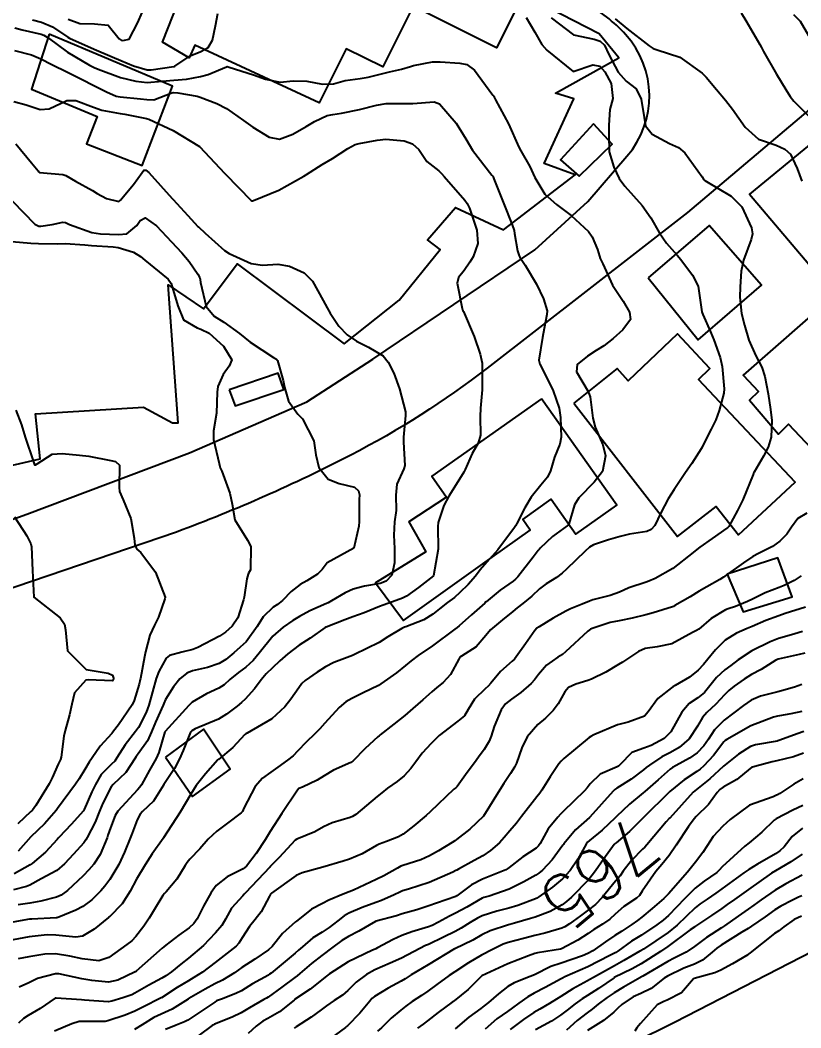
# Model space of a CAD drawing. Header units: metres. Extents: x 318500 to 325275, y 7408834 to 7428799.
# Drawn here: x 321971.7 to 322030.4, y 7422226.6 to 7422302.3 of the extents above; entities that cross this region are included whole.
import ezdxf
from ezdxf.enums import TextEntityAlignment as Align

# ---------------------------------------------------------------- set-up
doc = ezdxf.new("R2010")
doc.units = ezdxf.units.M
doc.header["$MEASUREMENT"] = 0
for name, color, linetype in [('Cotas', 45, 'Continuous'), ('Curvas de Nivel 1m', 11, 'Continuous'), ('Curvas de Nivel 5m', 15, 'Continuous'), ('Edificações', 30, 'Continuous'), ('Vias Primárias', 230, 'Continuous')]:
    doc.layers.add(name, color=color, linetype=linetype)
doc.styles.add('Style-STANDARD', font='STANDARD.shx')

msp = doc.modelspace()

# ---------------------------------------------------------------- linework, layer by layer
at = {"layer": 'Curvas de Nivel 1m', "flags": 128}
for points, elevation in [([(321972.622, 7422302.289), (321973.282, 7422302.112), (321974.129, 7422301.777), (321975.271, 7422300.989), (321975.395, 7422300.909), (321977.258, 7422300.097), (321978.605, 7422299.515), (321979.246, 7422299.241), (321980.2, 7422298.846), (321981.236, 7422298.543), (321981.53, 7422298.533), (321983.24, 7422298.778), (321983.266, 7422298.783), (321983.32, 7422298.809), (321984.464, 7422299.579), (321985.257, 7422299.9), (321985.821, 7422300.212), (321986.138, 7422300.767), (321986.363, 7422301.846), (321986.538, 7422302.761)], 774), ([(321975.284, 7422302.334), (321976.175, 7422302.007), (321977.281, 7422301.989), (321978.299, 7422301.893), (321979.128, 7422300.862), (321979.269, 7422300.764), (321979.392, 7422300.734), (321979.874, 7422300.851), (321980.524, 7422302.083), (321980.851, 7422302.837)], 773), ([(322025.871, 7422302.807), (322026.219, 7422302.236), (322027.273, 7422300.441), (322027.392, 7422300.219), (322027.562, 7422299.92), (322028.536, 7422298.207), (322029.229, 7422297.052), (322029.556, 7422296.528), (322029.819, 7422296.191), (322031.199, 7422294.803)], 771), ([(322011.596, 7422302.436), (322013.281, 7422301.17), (322014.83, 7422300.834), (322015.275, 7422300.7), (322015.596, 7422300.377), (322015.934, 7422299.699), (322016.641, 7422298.366), (322017.233, 7422297.693), (322017.977, 7422297.099), (322018.358, 7422296.343), (322018.591, 7422294.947), (322018.691, 7422294.337), (322019.18, 7422293.694), (322020.486, 7422292.995), (322021.166, 7422292.692), (322021.633, 7422292.295), (322022.932, 7422290.493), (322023.079, 7422290.281), (322023.139, 7422290.216), (322023.274, 7422290.142), (322025.122, 7422289.058), (322025.924, 7422288.238), (322026.654, 7422286.659), (322026.728, 7422286.225), (322026.633, 7422285.784), (322026.053, 7422284.235), (322025.863, 7422283.423), (322025.798, 7422282.238), (322025.783, 7422281.474), (322025.896, 7422280.237), (322026.122, 7422279.364), (322026.455, 7422278.228), (322026.963, 7422277.058), (322027.429, 7422276.215), (322027.64, 7422275.512), (322027.891, 7422274.21), (322028.086, 7422273.03), (322028.172, 7422272.207), (322028.14, 7422270.942), (322027.912, 7422270.204), (322027.542, 7422269.528), (322026.842, 7422268.323), (322026.81, 7422268.251), (322026.797, 7422268.221), (322026.77, 7422268.152), (322025.989, 7422266.232), (322025.609, 7422265.437), (322024.946, 7422264.248), (322024.868, 7422264.17), (322024.788, 7422264.115), (322023.691, 7422263.347), (322022.766, 7422262.691), (322022.53, 7422262.507), (322022.268, 7422262.277), (322020.748, 7422261.085), (322019.408, 7422260.32), (322018.943, 7422260.121), (322018.736, 7422260.053), (322017.441, 7422259.631), (322016.724, 7422259.312), (322016.033, 7422259.048), (322014.715, 7422258.721), (322014.467, 7422258.631), (322013.913, 7422258.392), (322013.057, 7422258.053), (322012.702, 7422257.885), (322011.752, 7422257.362), (322010.684, 7422256.7), (322010.524, 7422256.59), (322010.366, 7422256.435), (322009.659, 7422255.434), (322008.966, 7422254.455), (322008.83, 7422254.285), (322008.655, 7422254.121), (322007.78, 7422253.336), (322007.071, 7422252.483), (322006.864, 7422252.249), (322006.623, 7422252.038), (322005.832, 7422251.277), (322005.357, 7422250.502), (322005.07, 7422250.03), (322004.591, 7422249.624), (322003.167, 7422248.531), (322002.875, 7422248.236), (322002.571, 7422247.93), (322001.895, 7422247.215), (322001.412, 7422246.557), (322001.045, 7422246.06), (322000.534, 7422245.51), (322000.01, 7422245.093), (321999.286, 7422244.582), (321998.858, 7422244.245), (321998.514, 7422243.949), (321996.911, 7422242.614), (321996.667, 7422242.448), (321996.496, 7422242.375), (321995.136, 7422241.994), (321994.485, 7422241.669), (321993.833, 7422241.303), (321992.471, 7422240.754), (321992.362, 7422240.672), (321991.141, 7422239.38), (321990.483, 7422238.699), (321990.44, 7422238.653), (321988.624, 7422236.727), (321988.529, 7422236.618), (321988.416, 7422236.494), (321987.576, 7422235.564), (321987.118, 7422234.743), (321986.851, 7422234.275), (321986.375, 7422233.73), (321985.903, 7422233.221), (321985.463, 7422232.763), (321984.35, 7422231.818), (321983.762, 7422231.37), (321983.068, 7422230.793), (321982.642, 7422230.49), (321982.333, 7422230.317), (321981.352, 7422229.787), (321980.315, 7422229.179), (321980.081, 7422229.066), (321979.412, 7422228.843), (321978.577, 7422228.585), (321978.305, 7422228.544), (321976.523, 7422228.661), (321976.307, 7422228.678), (321974.396, 7422228.821), (321974.308, 7422228.803), (321973.183, 7422228.04), (321972.288, 7422227.502), (321971.945, 7422227.284), (321971.565, 7422226.947)], 773), ([(322009.706, 7422302.456), (322010.359, 7422301.374), (322010.901, 7422300.444), (322011.264, 7422300.017), (322013.24, 7422298.41), (322014.719, 7422298.917), (322015.246, 7422298.806), (322015.622, 7422298.376), (322016.093, 7422297.51), (322016.227, 7422296.37), (322016.012, 7422295.568), (322015.931, 7422294.373), (322015.918, 7422293.634), (322015.961, 7422292.372), (322016.304, 7422291.213), (322016.697, 7422290.364), (322017.131, 7422289.788), (322018.438, 7422288.34), (322019.096, 7422287.414), (322019.719, 7422286.32), (322020.267, 7422285.507), (322021.063, 7422284.624), (322021.335, 7422284.297), (322022.217, 7422283.114), (322022.635, 7422282.284), (322022.918, 7422280.364), (322022.942, 7422280.281), (322022.999, 7422280.157), (322023.569, 7422278.854), (322023.812, 7422278.268), (322024.296, 7422276.924), (322024.442, 7422276.255), (322024.603, 7422274.575), (322024.58, 7422274.253), (322024.212, 7422272.952), (322023.96, 7422272.259), (322023.616, 7422271.536), (322022.974, 7422270.269), (322022.94, 7422270.198), (322022.867, 7422270.061), (322022.167, 7422268.963), (322021.689, 7422268.287), (322020.827, 7422267.027), (322020.395, 7422266.306), (322019.845, 7422265.274), (322019.377, 7422264.321), (322019.106, 7422264.004), (322018.783, 7422263.865), (322017.471, 7422263.652), (322016.777, 7422263.493), (322015.904, 7422263.232), (322014.767, 7422262.861), (322014.475, 7422262.673), (322014.151, 7422262.389), (322012.746, 7422261.041), (322012.421, 7422260.735), (322011.99, 7422260.417), (322011.221, 7422259.936), (322010.727, 7422259.546), (322010.148, 7422259.009), (322009.459, 7422258.449), (322009.028, 7422258.132), (322008.701, 7422257.866), (322007.93, 7422257.232), (322007.045, 7422256.485), (322006.676, 7422256.049), (322005.959, 7422255.206), (322004.849, 7422254.508), (322004.741, 7422254.426), (322004.656, 7422254.27), (322004.038, 7422253.12), (322003.478, 7422252.527), (322003, 7422252.158), (322002.619, 7422251.831), (322001.94, 7422251.221), (322001.206, 7422250.561), (322000.595, 7422250.045), (321999.768, 7422249.398), (321998.751, 7422248.588), (321998.659, 7422248.509), (321998.578, 7422248.439), (321997.615, 7422247.554), (321996.692, 7422246.618), (321996.612, 7422246.556), (321996.549, 7422246.521), (321995.245, 7422245.934), (321994.533, 7422245.505), (321994.003, 7422245.18), (321992.895, 7422244.666), (321992.64, 7422244.548), (321992.518, 7422244.423), (321991.346, 7422242.687), (321990.479, 7422241.32), (321990.098, 7422240.706), (321989.42, 7422239.681), (321988.7, 7422238.726), (321988.438, 7422238.521), (321987.238, 7422237.936), (321986.425, 7422237.28), (321986.034, 7422236.756), (321985.456, 7422235.712), (321984.979, 7422234.771), (321984.734, 7422234.426), (321984.38, 7422234.094), (321983.602, 7422233.557), (321982.644, 7422232.797), (321982.484, 7422232.673), (321982.358, 7422232.572), (321980.416, 7422230.829), (321980.37, 7422230.799), (321980.339, 7422230.783), (321979.025, 7422230.154), (321978.327, 7422230.015), (321977.069, 7422230.133), (321976.331, 7422230.272), (321974.596, 7422230.646), (321974.336, 7422230.652), (321972.982, 7422230.278), (321972.326, 7422229.974), (321971.621, 7422229.646)], 774), ([(322016.393, 7422302.369), (322017.289, 7422301.646), (322018.967, 7422300.335), (322019.267, 7422300.144), (322019.566, 7422300.025), (322021.258, 7422299.499), (322022.945, 7422298.283), (322023.237, 7422297.988), (322024.029, 7422297.069), (322024.685, 7422296.258), (322025.21, 7422295.583), (322026.181, 7422294.235), (322027.176, 7422293.316), (322028.503, 7422292.874), (322029.166, 7422292.572), (322029.57, 7422292.194), (322030.084, 7422291.121), (322030.442, 7422290.18)], 772), ([(321971.255, 7422299.98), (321972.542, 7422299.659), (321973.246, 7422299.35), (321974.067, 7422298.928), (321975.232, 7422298.363), (321976.297, 7422297.826), (321977.217, 7422297.347), (321978.183, 7422296.875), (321978.908, 7422296.565), (321979.206, 7422296.501), (321980.731, 7422296.363), (321981.205, 7422296.296), (321981.738, 7422296.291), (321983.098, 7422296.811), (321983.185, 7422296.835), (321983.21, 7422296.839), (321983.546, 7422296.805), (321984.977, 7422296.553), (321985.207, 7422296.492), (321986.457, 7422296.016), (321987.199, 7422295.626), (321988.482, 7422294.737), (321989.182, 7422294.229), (321990.401, 7422293.482), (321991.169, 7422293.328), (321992.167, 7422293.693), (321993.184, 7422294.278), (321993.429, 7422294.425), (321993.806, 7422294.664), (321994.747, 7422295.102), (321995.195, 7422295.181), (321995.828, 7422295.272), (321997.199, 7422295.556), (321998.478, 7422295.876), (321999.204, 7422296.003), (321999.778, 7422296.01), (322001.204, 7422296.019), (322002.807, 7422296.139), (322003.212, 7422295.987), (322004.452, 7422294.521), (322005.173, 7422293.352), (322005.693, 7422292.505), (322007.141, 7422290.621), (322007.199, 7422290.547), (322007.232, 7422290.489), (322007.286, 7422290.34), (322008.037, 7422288.476), (322008.664, 7422286.889), (322008.802, 7422286.464), (322008.85, 7422286.236), (322009.065, 7422284.947), (322009.178, 7422284.576), (322009.243, 7422284.457), (322009.628, 7422283.875), (322010.488, 7422282.438), (322011.014, 7422281.346), (322011.286, 7422280.427), (322011.264, 7422280.161), (322010.983, 7422278.697), (322010.934, 7422278.431), (322010.658, 7422276.731), (322010.741, 7422276.433), (322010.944, 7422276.046), (322011.747, 7422274.422), (322012.188, 7422273.137), (322012.293, 7422272.416), (322012.348, 7422270.945), (322012.243, 7422270.416), (322011.832, 7422269.444), (322011.533, 7422268.423), (322011.316, 7422267.945), (322010.829, 7422267.352), (322010.079, 7422266.441), (322009.609, 7422265.647), (322009.009, 7422264.457), (322008.93, 7422264.316), (322008.784, 7422264.09), (322008.089, 7422263.152), (322007.598, 7422262.477), (322006.751, 7422261.549), (322006.258, 7422260.982), (322005.91, 7422260.498), (322005.351, 7422259.883), (322004.721, 7422259.274), (322004.32, 7422258.912), (322003.814, 7422258.523), (322003.19, 7422258.045), (322002.697, 7422257.646), (322002.014, 7422257.226), (322000.682, 7422256.707), (322000.583, 7422256.669), (322000.368, 7422256.573), (321999.315, 7422255.942), (321998.669, 7422255.518), (321996.824, 7422254.618), (321996.703, 7422254.575), (321996.659, 7422254.56), (321995.273, 7422254.019), (321994.646, 7422253.708), (321994, 7422253.296), (321993.102, 7422252.665), (321992.854, 7422252.44), (321992.622, 7422252.133), (321992.028, 7422251.26), (321991.58, 7422250.685), (321990.591, 7422249.795), (321988.748, 7422248.727), (321988.636, 7422248.672), (321988.578, 7422248.626), (321987.663, 7422247.639), (321986.595, 7422246.75), (321986.571, 7422246.728), (321986.549, 7422246.708), (321985.628, 7422245.669), (321984.924, 7422244.774), (321984.513, 7422244.128), (321983.72, 7422242.792), (321982.471, 7422240.859), (321982.452, 7422240.829), (321982.438, 7422240.81), (321981.604, 7422239.661), (321981.071, 7422238.821), (321980.429, 7422237.741), (321979.945, 7422236.837), (321979.361, 7422235.89), (321978.391, 7422234.911), (321978.362, 7422234.889), (321978.33, 7422234.861), (321977.241, 7422234.007), (321976.369, 7422233.465), (321975.866, 7422233.389), (321974.37, 7422233.553), (321973.719, 7422233.571), (321972.367, 7422233.419), (321971.954, 7422233.357), (321970.361, 7422233.054)], 776), ([(321971.202, 7422296.159), (321972.14, 7422295.896), (321973.196, 7422295.551), (321973.866, 7422295.6), (321975.203, 7422296.235), (321975.866, 7422296.241), (321977.198, 7422295.737), (321977.828, 7422295.512), (321979.194, 7422295.256), (321979.543, 7422295.204), (321981.19, 7422294.877), (321981.367, 7422294.828), (321983.178, 7422293.98), (321985.16, 7422292.78), (321987.073, 7422290.751), (321987.104, 7422290.724), (321987.129, 7422290.693), (321989.058, 7422288.731), (321989.109, 7422288.695), (321989.14, 7422288.699), (321989.221, 7422288.728), (321991.118, 7422289.502), (321993.018, 7422290.561), (321993.13, 7422290.629), (321993.158, 7422290.642), (321993.197, 7422290.669), (321994.39, 7422291.415), (321995.152, 7422291.888), (321996.321, 7422292.633), (321996.866, 7422292.923), (321997.166, 7422293.012), (321998.515, 7422293.255), (321999.171, 7422293.33), (322000.54, 7422293.206), (322001.166, 7422292.988), (322001.638, 7422292.563), (322002.248, 7422291.651), (322003.144, 7422290.952), (322003.364, 7422290.758), (322003.552, 7422290.534), (322005.113, 7422288.735), (322005.277, 7422288.508), (322005.467, 7422288.144), (322006.007, 7422286.501), (322006.074, 7422285.496), (322005.742, 7422284.503), (322005.481, 7422284.078), (322005.044, 7422283.476), (322004.623, 7422282.929), (322004.541, 7422282.517), (322004.907, 7422280.606), (322004.936, 7422280.511), (322004.957, 7422280.469), (322004.999, 7422280.385), (322005.803, 7422278.502), (322006.268, 7422277.189), (322006.397, 7422276.496), (322006.42, 7422275.003), (322006.404, 7422274.495), (322006.275, 7422273.128), (322006.25, 7422272.497), (322006.271, 7422271.104), (322006.1, 7422270.498), (322005.649, 7422269.711), (322005.139, 7422268.507), (322005.036, 7422268.31), (322004.835, 7422267.984), (322003.9, 7422266.524), (322003.528, 7422265.81), (322003.093, 7422264.535), (322003.084, 7422264.237), (322003.112, 7422262.535), (322002.74, 7422260.54), (322001.631, 7422259.652), (322000.717, 7422259.01), (322000.429, 7422258.858), (321999.661, 7422258.58), (321998.958, 7422258.336), (321998.705, 7422258.23), (321997.546, 7422257.758), (321996.693, 7422257.465), (321996.081, 7422257.237), (321994.681, 7422256.686), (321994.655, 7422256.675), (321994.619, 7422256.651), (321993.493, 7422255.841), (321992.667, 7422255.327), (321991.807, 7422254.683), (321991.206, 7422254.138), (321990.644, 7422253.627), (321990.181, 7422253.163), (321989.802, 7422252.712), (321989.306, 7422252.034), (321988.608, 7422251.267), (321988.328, 7422251.009), (321987.995, 7422250.736), (321987.193, 7422250.145), (321986.59, 7422249.774), (321984.842, 7422249.036), (321984.581, 7422248.896), (321984.484, 7422248.781), (321983.932, 7422247.416), (321983.672, 7422246.793), (321983.282, 7422246.056), (321982.522, 7422244.924), (321982.476, 7422244.855), (321982.458, 7422244.811), (321981.711, 7422243.615), (321980.887, 7422242.826), (321980.696, 7422242.629), (321980.491, 7422242.214), (321980.097, 7422241.215), (321979.946, 7422240.838), (321979.523, 7422239.775), (321979.105, 7422238.85), (321978.429, 7422237.723), (321978.056, 7422237.232), (321977.743, 7422236.867), (321977.08, 7422236.203), (321976.402, 7422235.7), (321975.87, 7422235.416), (321974.587, 7422234.907), (321974.44, 7422234.859), (321974.389, 7422234.854), (321972.568, 7422234.757), (321972.387, 7422234.738), (321970.855, 7422234.483)], 777), ([(321971.361, 7422292.967), (321972.533, 7422291.555), (321973.029, 7422290.942), (321973.069, 7422290.881), (321973.129, 7422290.832), (321974.883, 7422290.669), (321975.127, 7422290.593), (321975.858, 7422290.168), (321977.116, 7422289.467), (321977.468, 7422289.239), (321978.173, 7422288.874), (321979.107, 7422288.655), (321979.22, 7422288.747), (321979.303, 7422288.857), (321980.199, 7422289.922), (321980.856, 7422290.834), (321980.976, 7422290.988), (321981.132, 7422290.99), (321981.36, 7422290.828), (321983.111, 7422288.879), (321983.143, 7422288.842), (321983.175, 7422288.809), (321984.292, 7422287.592), (321985.05, 7422286.78), (321985.08, 7422286.749), (321985.582, 7422286.263), (321987.053, 7422284.975), (321987.387, 7422284.747), (321989.049, 7422283.987), (321989.91, 7422283.854), (321991.049, 7422283.935), (321991.937, 7422283.796), (321993.039, 7422283.283), (321993.665, 7422282.664), (321994.462, 7422281.202), (321994.752, 7422280.652), (321994.996, 7422280.248), (321995.64, 7422279.293), (321996.252, 7422278.631), (321996.973, 7422278.146), (321997.867, 7422277.706), (321998.957, 7422277.066), (321999.354, 7422276.586), (321999.773, 7422275.746), (322000.193, 7422274.577), (322000.635, 7422272.841), (322000.656, 7422272.572), (322000.504, 7422270.945), (322000.491, 7422270.574), (322000.601, 7422268.815), (322000.518, 7422268.573), (321999.984, 7422267.423), (321999.924, 7422266.579), (321999.934, 7422265.448), (321999.827, 7422264.58), (321999.778, 7422263.577), (321999.818, 7422262.579), (321999.817, 7422261.512), (321999.615, 7422260.581), (321999.194, 7422260.124), (321998.731, 7422259.958), (321997.573, 7422259.762), (321996.724, 7422259.521), (321996.103, 7422259.246), (321995.085, 7422258.644), (321994.843, 7422258.513), (321994.707, 7422258.453), (321993.458, 7422257.903), (321992.692, 7422257.49), (321992.188, 7422257.177), (321991.443, 7422256.689), (321990.673, 7422256.002), (321989.65, 7422254.715), (321989.197, 7422254.177), (321988.644, 7422253.678), (321988.103, 7422253.27), (321987.449, 7422252.742), (321987.018, 7422252.353), (321986.62, 7422252.091), (321985.698, 7422251.68), (321984.604, 7422251.033), (321984.477, 7422250.907), (321984.372, 7422250.783), (321982.58, 7422248.843), (321982.566, 7422248.824), (321982.115, 7422247.257), (321981.911, 7422246.816), (321981.414, 7422245.944), (321980.809, 7422244.827), (321980.69, 7422244.656), (321980.516, 7422244.472), (321979.032, 7422242.852), (321978.826, 7422242.524), (321978.481, 7422241.597), (321978.288, 7422241.047), (321978.227, 7422240.862), (321977.705, 7422239.614), (321977.212, 7422238.872), (321976.855, 7422238.456), (321976.431, 7422237.998), (321975.255, 7422236.897), (321974.764, 7422236.555), (321974.412, 7422236.403), (321973.236, 7422236.099), (321972.405, 7422235.957), (321971.533, 7422235.819)], 778), ([(321971.105, 7422288.667), (321972.786, 7422286.944), (321973.078, 7422286.799), (321973.231, 7422286.785), (321974.089, 7422286.925), (321974.897, 7422287.099), (321975.082, 7422287.058), (321975.398, 7422286.907), (321977.071, 7422286.318), (321977.724, 7422286.227), (321979.07, 7422286.171), (321979.695, 7422286.226), (321980.446, 7422286.84), (321980.703, 7422287.219), (321981.089, 7422287.409), (321981.928, 7422286.822), (321983.062, 7422285.611), (321983.845, 7422284.798), (321984.399, 7422284.145), (321985.034, 7422283.188), (321985.178, 7422282.925), (321985.213, 7422282.777), (321985.23, 7422282.574), (321985.67, 7422280.77), (321986.263, 7422280.032), (321986.988, 7422279.588), (321988.165, 7422278.738), (321988.97, 7422278.084), (321990.72, 7422276.937), (321990.952, 7422276.801), (321991.035, 7422276.699), (321991.448, 7422275.212), (321991.559, 7422274.69), (321991.864, 7422273.64), (321992.567, 7422272.675), (321992.895, 7422272.314), (321993.768, 7422270.661), (321993.905, 7422269.609), (321994.145, 7422268.657), (321994.831, 7422267.791), (321995.652, 7422267.461), (321996.826, 7422267.184), (321997.113, 7422266.906), (321997.194, 7422266.614), (321997.164, 7422266.266), (321997.157, 7422264.614), (321997.141, 7422264.258), (321996.76, 7422262.62), (321994.748, 7422261.497), (321994.383, 7422261.014), (321994.034, 7422260.657), (321993.231, 7422260.167), (321992.728, 7422259.873), (321992.051, 7422259.349), (321991.406, 7422258.69), (321991.021, 7422258.379), (321990.702, 7422258.178), (321989.94, 7422257.463), (321989.489, 7422256.718), (321988.668, 7422255.577), (321988.233, 7422255.165), (321987.74, 7422254.739), (321987.15, 7422254.248), (321986.648, 7422253.946), (321985.769, 7422253.637), (321984.639, 7422253.386), (321984.201, 7422253.222), (321983.69, 7422252.794), (321983.217, 7422252.205), (321982.607, 7422251.255), (321982.474, 7422250.939), (321982.427, 7422250.812), (321981.855, 7422249.549), (321981.553, 7422248.82), (321981.25, 7422248.143), (321980.555, 7422247.157), (321980.41, 7422246.975), (321980.324, 7422246.833), (321979.626, 7422245.751), (321978.665, 7422244.858), (321978.518, 7422244.692), (321977.903, 7422243.469), (321977.661, 7422242.868), (321977.329, 7422242.03), (321976.733, 7422240.877), (321976.634, 7422240.712), (321976.464, 7422240.486), (321975.702, 7422239.64), (321975.024, 7422238.901), (321974.435, 7422238.41), (321973.265, 7422237.764), (321972.424, 7422237.297), (321972.172, 7422237.193), (321971.179, 7422236.952)], 779), ([(321971.355, 7422272.963), (321971.797, 7422271.874), (321972.063, 7422270.952), (321972.682, 7422269.103), (321972.728, 7422268.942), (321972.774, 7422268.876), (321972.839, 7422268.869), (321972.976, 7422268.938), (321974.101, 7422269.671), (321974.852, 7422269.713), (321976.148, 7422269.6), (321976.849, 7422269.523), (321978.503, 7422269.207), (321978.844, 7422269.119), (321979.147, 7422268.855), (321979.127, 7422267.159), (321979.144, 7422266.855), (321979.426, 7422266.236), (321979.992, 7422264.842), (321980.252, 7422263.354), (321980.296, 7422262.837), (321980.466, 7422262.543), (321980.755, 7422262.288), (321981.866, 7422260.819), (321982.582, 7422258.942), (321982.568, 7422258.811), (321982.084, 7422257.421), (321981.788, 7422256.819), (321981.424, 7422256.071), (321981.096, 7422254.826), (321981.023, 7422254.458), (321980.719, 7422252.829), (321980.707, 7422252.751), (321980.623, 7422252.394), (321980.264, 7422251.177), (321980.108, 7422250.837), (321979.081, 7422249.348), (321978.708, 7422248.858), (321978.654, 7422248.784), (321978.577, 7422248.692), (321977.69, 7422247.747), (321977.097, 7422246.875), (321976.884, 7422246.537), (321976.536, 7422245.977), (321976.116, 7422245.297), (321975.845, 7422244.89), (321974.501, 7422243.057), (321974.388, 7422242.912), (321973.506, 7422241.903), (321972.491, 7422240.94), (321971.546, 7422239.856)], 781), ([(321971.251, 7422264.963), (321972.189, 7422263.528), (321972.485, 7422262.944), (321972.536, 7422262.721), (321972.611, 7422260.942), (321972.71, 7422258.94), (321974.687, 7422257.376), (321975.015, 7422256.907), (321975.1, 7422256.482), (321975.243, 7422254.904), (321976.639, 7422253.496), (321978.289, 7422253.212), (321978.633, 7422253.067), (321978.698, 7422252.859), (321978.693, 7422252.795), (321978.627, 7422252.656), (321976.786, 7422252.73), (321976.627, 7422252.709), (321975.769, 7422251.742), (321975.57, 7422250.9), (321975.393, 7422250.101), (321975.063, 7422248.905), (321974.977, 7422248.501), (321974.773, 7422246.907), (321974.719, 7422246.736), (321974.542, 7422246.377), (321974.081, 7422245.362), (321973.871, 7422244.92), (321972.858, 7422243.29), (321972.605, 7422242.938), (321972.557, 7422242.881), (321972.498, 7422242.831), (321971.522, 7422241.912)], 782), ([(322030.806, 7422265.243), (322030.142, 7422264.835), (322029.65, 7422264.181), (322029.297, 7422263.67), (322028.774, 7422263.133), (322028.227, 7422262.739), (322027.17, 7422262.214), (322026.758, 7422261.995), (322026.037, 7422261.515), (322024.743, 7422260.582), (322024.554, 7422260.439), (322024.263, 7422260.255), (322023.285, 7422259.711), (322022.727, 7422259.382), (322022.042, 7422258.958), (322020.895, 7422258.297), (322020.777, 7422258.231), (322020.709, 7422258.205), (322019.267, 7422257.756), (322018.699, 7422257.61), (322017.683, 7422257.352), (322016.692, 7422257.16), (322016.024, 7422257.026), (322014.683, 7422256.586), (322014.54, 7422256.524), (322014.341, 7422256.385), (322012.664, 7422254.826), (322012.439, 7422254.635), (322012.091, 7422254.416), (322011.245, 7422253.83), (322010.641, 7422253.132), (322010.344, 7422252.724), (322010.083, 7422252.438), (322009.304, 7422251.766), (322008.612, 7422251.277), (322008.162, 7422250.912), (322007.825, 7422250.472), (322007.313, 7422249.205), (322007.08, 7422248.482), (322006.937, 7422248.122), (322006.565, 7422247.482), (322006.136, 7422246.915), (322005.824, 7422246.497), (322005.278, 7422245.764), (322004.523, 7422244.708), (322004.425, 7422244.608), (322004.289, 7422244.513), (322002.503, 7422242.816), (322002.212, 7422242.544), (322001.284, 7422241.762), (322000.479, 7422241.142), (322000.125, 7422240.923), (321999.225, 7422240.582), (321998.666, 7422240.389), (321998.465, 7422240.287), (321997.399, 7422239.663), (321996.45, 7422239.261), (321995.969, 7422239.105), (321994.44, 7422238.65), (321992.869, 7422238.233), (321992.434, 7422238.026), (321990.582, 7422236.698), (321990.502, 7422236.615), (321990.416, 7422236.465), (321989.806, 7422235.302), (321989.36, 7422234.715), (321988.919, 7422234.185), (321988.369, 7422233.34), (321988.131, 7422232.956), (321987.918, 7422232.727), (321986.347, 7422231.493), (321985.386, 7422230.764), (321984.751, 7422230.356), (321984.33, 7422230.116), (321983.497, 7422229.613), (321982.311, 7422228.847), (321982.283, 7422228.828), (321982.228, 7422228.801), (321980.957, 7422228.164), (321980.295, 7422227.832), (321979.59, 7422227.541), (321978.284, 7422227.105), (321978.074, 7422227.071), (321976.283, 7422227.064), (321976.115, 7422227.05), (321975.564, 7422226.891), (321974.274, 7422226.338)], 772), ([(322030.391, 7422260.526), (322029.85, 7422260.179), (322029.115, 7422259.806), (322028.732, 7422259.652), (322027.683, 7422259.249), (322026.718, 7422258.777), (322026.346, 7422258.595), (322025.443, 7422258.239), (322024.901, 7422258.053), (322024.706, 7422257.976), (322023.62, 7422257.337), (322022.684, 7422256.535), (322022.526, 7422256.429), (322022.22, 7422256.277), (322020.671, 7422255.414), (322019.554, 7422255.202), (322018.667, 7422255.067), (322018.153, 7422254.848), (322017.4, 7422254.343), (322016.954, 7422254.048), (322016.653, 7422253.861), (322015.704, 7422253.304), (322014.636, 7422252.776), (322014.348, 7422252.67), (322013.46, 7422252.398), (322012.885, 7422252.147), (322012.621, 7422251.808), (322012.115, 7422250.908), (322011.756, 7422250.418), (322011.164, 7422249.855), (322010.589, 7422249.363), (322009.797, 7422248.442), (322009.39, 7422247.625), (322008.979, 7422246.454), (322008.841, 7422246.16), (322008.538, 7422245.681), (322008.048, 7422244.946), (322007.737, 7422244.472), (322006.5, 7422242.49), (322005.483, 7422241.502), (322004.473, 7422240.729), (322004.345, 7422240.639), (322004.163, 7422240.515), (322003.115, 7422239.876), (322002.454, 7422239.493), (322001.795, 7422239.204), (322000.443, 7422238.782), (322000.294, 7422238.72), (322000.047, 7422238.574), (321999.013, 7422238.005), (321998.431, 7422237.714), (321996.744, 7422236.936), (321996.422, 7422236.798), (321995.963, 7422236.627), (321994.887, 7422236.168), (321994.409, 7422235.935), (321993.573, 7422235.488), (321992.549, 7422234.668), (321992.458, 7422234.6), (321992.388, 7422234.554), (321991.396, 7422233.664), (321990.628, 7422232.696), (321990.357, 7422232.434), (321989.312, 7422231.749), (321988.344, 7422231.121), (321987.785, 7422230.728), (321986.905, 7422230.168), (321986.327, 7422229.881), (321985.584, 7422229.498), (321984.358, 7422228.779), (321984.328, 7422228.762), (321984.31, 7422228.747), (321983.103, 7422227.987), (321982.292, 7422227.624), (321981.736, 7422227.36), (321980.864, 7422226.821), (321980.276, 7422226.45)], 771), ([(322030.495, 7422256.36), (322029.896, 7422256.178), (322028.952, 7422255.912), (322028.676, 7422255.821), (322028.043, 7422255.568), (322026.667, 7422254.894), (322025.656, 7422254.235), (322025.092, 7422253.805), (322024.648, 7422253.472), (322024.009, 7422252.886), (322023.515, 7422252.261), (322023.116, 7422251.772), (322022.617, 7422251.382), (322021.955, 7422250.934), (322021.404, 7422250.288), (322020.585, 7422248.808), (322020.075, 7422248.308), (322019.113, 7422247.781), (322018.569, 7422247.588), (322017.645, 7422247.258), (322016.761, 7422246.348), (322016.654, 7422246.243), (322016.548, 7422246.191), (322015.274, 7422245.634), (322014.528, 7422244.903), (322014.306, 7422244.6), (322014.104, 7422244.386), (322012.504, 7422242.835), (322012.293, 7422242.621), (322012.092, 7422242.414), (322011.368, 7422241.54), (322010.765, 7422240.427), (322010.65, 7422240.246), (322010.465, 7422240.082), (322009.47, 7422239.43), (322008.443, 7422238.631), (322008.347, 7422238.556), (322008.18, 7422238.464), (322006.433, 7422237.751), (322005.597, 7422237.33), (322004.515, 7422236.509), (322004.459, 7422236.47), (322004.419, 7422236.451), (322002.984, 7422235.959), (322002.408, 7422235.739), (322001.505, 7422235.452), (322000.398, 7422235.136), (321999.969, 7422235.002), (321998.442, 7422234.589), (321998.404, 7422234.576), (321997.146, 7422233.841), (321996.372, 7422233.444), (321995.862, 7422233.133), (321995.187, 7422232.638), (321994.354, 7422232.019), (321993.587, 7422231.418), (321992.706, 7422230.666), (321992.506, 7422230.5), (321992.336, 7422230.37), (321991.359, 7422229.65), (321990.313, 7422228.895), (321990.196, 7422228.817), (321989.993, 7422228.703), (321988.933, 7422228.082), (321988.295, 7422227.705), (321987.631, 7422227.389), (321986.282, 7422226.858), (321986.212, 7422226.82), (321986.115, 7422226.752), (321984.266, 7422225.379)], 769), ([(322030.665, 7422254.715), (322030.226, 7422254.612), (322028.661, 7422254.27), (322028.472, 7422254.193), (322027.371, 7422253.488), (322026.643, 7422253.119), (322026.088, 7422252.778), (322025.359, 7422252.239), (322024.947, 7422251.923), (322024.62, 7422251.605), (322023.968, 7422250.898), (322023.285, 7422250.263), (322022.968, 7422249.894), (322022.59, 7422249.231), (322021.97, 7422248.279), (322021.226, 7422247.634), (322020.565, 7422247.271), (322019.923, 7422246.946), (322018.986, 7422246.323), (322018.745, 7422246.129), (322018.545, 7422245.965), (322017.601, 7422245.272), (322016.523, 7422244.574), (322016.39, 7422244.484), (322016.256, 7422244.354), (322014.5, 7422242.402), (322014.475, 7422242.38), (322013.418, 7422241.464), (322012.54, 7422240.409), (322012.513, 7422240.365), (322012.468, 7422240.295), (322011.674, 7422239.195), (322010.933, 7422238.425), (322010.662, 7422238.203), (322010.436, 7422238.052), (322009.532, 7422237.545), (322008.425, 7422237.005), (322006.937, 7422236.482), (322006.529, 7422236.377), (322006.418, 7422236.331), (322005.255, 7422235.654), (322004.4, 7422235.191), (322003.944, 7422234.969), (322003.131, 7422234.529), (322002.653, 7422234.269), (322002.384, 7422234.168), (322001.135, 7422233.803), (322000.374, 7422233.517), (321999.725, 7422233.221), (321998.553, 7422232.588), (321998.423, 7422232.525), (321998.359, 7422232.493), (321998.177, 7422232.412), (321996.349, 7422231.543), (321994.944, 7422230.641), (321994.6, 7422230.382), (321994.333, 7422230.162), (321993.493, 7422229.488), (321992.31, 7422228.703), (321992.292, 7422228.688), (321992.268, 7422228.671), (321991.186, 7422227.797), (321990.289, 7422227.284), (321989.915, 7422227.075), (321989.422, 7422226.709), (321988.82, 7422226.169)], 768), ([(322030.441, 7422252.364), (322029.886, 7422252.177), (322028.91, 7422251.902), (322028.625, 7422251.83), (322027.333, 7422251.496), (322026.615, 7422251.193), (322026.043, 7422250.794), (322025.315, 7422250.239), (322024.595, 7422249.703), (322023.866, 7422248.978), (322023.415, 7422248.262), (322023.072, 7422247.765), (322022.565, 7422247.25), (322022.002, 7422246.835), (322020.995, 7422246.293), (322020.714, 7422246.131), (322020.546, 7422246.004), (322019.631, 7422245.216), (322018.635, 7422244.328), (322018.519, 7422244.231), (322017.476, 7422243.375), (322016.501, 7422242.455), (322016.398, 7422242.352), (322015.418, 7422241.434), (322014.474, 7422240.661), (322014.324, 7422240.53), (322014.216, 7422240.384), (322013.601, 7422239.245), (322013.019, 7422238.401), (322012.434, 7422237.78), (322011.686, 7422237.159), (322010.678, 7422236.427), (322010.517, 7422236.33), (322010.418, 7422236.285), (322009.08, 7422235.78), (322008.407, 7422235.581), (322007.522, 7422235.354), (322006.398, 7422234.997), (322006.054, 7422234.834), (322005.514, 7422234.499), (322004.821, 7422234.068), (322004.38, 7422233.831), (322003.5, 7422233.396), (322002.365, 7422232.856), (322002.145, 7422232.761), (322001.715, 7422232.55), (322000.353, 7422231.825), (321999.497, 7422231.43), (321998.343, 7422230.937), (321997.71, 7422230.599), (321996.938, 7422230.004), (321996.322, 7422229.401), (321995.902, 7422229.041), (321995.293, 7422228.635), (321994.7, 7422228.248), (321994.299, 7422227.949), (321993.556, 7422227.392), (321992.435, 7422226.668), (321992.279, 7422226.57)], 767), ([(322030.442, 7422250.332), (322029.608, 7422250.18), (322028.758, 7422250.028), (322028.598, 7422249.992), (322028.314, 7422249.911), (322026.59, 7422249.256), (322024.803, 7422248.247), (322024.671, 7422248.157), (322024.577, 7422248.059), (322023.783, 7422247.037), (322023.06, 7422246.265), (322022.796, 7422246.018), (322022.543, 7422245.836), (322021.601, 7422245.217), (322020.521, 7422244.336), (322020.503, 7422244.318), (322020.482, 7422244.301), (322018.5, 7422242.349), (322017.486, 7422241.339), (322016.472, 7422240.482), (322016.401, 7422240.421), (322016.331, 7422240.352), (322015.54, 7422239.278), (322014.927, 7422238.373), (322014.434, 7422237.734), (322013.134, 7422236.399), (322012.745, 7422236.075), (322012.411, 7422235.829), (322011.51, 7422235.312), (322010.397, 7422234.903), (322010.036, 7422234.795), (322008.844, 7422234.453), (322008.491, 7422234.356), (322008.388, 7422234.324), (322006.998, 7422233.864), (322006.376, 7422233.565), (322005.695, 7422233.172), (322004.36, 7422232.524), (322004.335, 7422232.51), (322002.348, 7422231.31), (322001.073, 7422230.559), (322000.628, 7422230.274), (322000.333, 7422230.095), (321999.35, 7422229.554), (321998.315, 7422228.929), (321998.125, 7422228.781), (321997.958, 7422228.595), (321997.213, 7422227.69), (321996.282, 7422226.732), (321996.219, 7422226.683), (321996.135, 7422226.622), (321994.266, 7422225.241)], 766), ([(322030.566, 7422247.218), (322029.795, 7422246.944), (322028.557, 7422246.646), (322028.191, 7422246.56), (322026.899, 7422246.215), (322026.642, 7422246.125), (322026.548, 7422246.061), (322025.537, 7422245.233), (322024.526, 7422244.662), (322024.282, 7422244.494), (322024.066, 7422244.255), (322023.423, 7422243.349), (322022.502, 7422242.451), (322022.329, 7422242.273), (322021.924, 7422241.711), (322020.991, 7422240.292), (322020.458, 7422239.518), (322019.916, 7422238.84), (322019.461, 7422238.315), (322018.425, 7422236.849), (322018.225, 7422236.529), (322018.007, 7422236.334), (322017.054, 7422235.7), (322016.402, 7422235.127), (322016.006, 7422234.746), (322015.461, 7422234.364), (322014.799, 7422233.959), (322014.38, 7422233.682), (322013.589, 7422233.174), (322012.361, 7422232.51), (322012.287, 7422232.485), (322011.829, 7422232.415), (322010.567, 7422232.219), (322010.357, 7422232.16), (322009.901, 7422231.982), (322008.349, 7422231.398), (322006.371, 7422230.49), (322006.354, 7422230.476), (322005.349, 7422229.476), (322004.312, 7422228.619), (322004.248, 7422228.574), (322004.166, 7422228.512), (322003.098, 7422227.728), (322002.289, 7422227.122), (322001.964, 7422226.865), (322001.543, 7422226.551)], 764), ([(322030.537, 7422245.294), (322029.824, 7422244.883), (322028.783, 7422244.187), (322028.612, 7422244.096), (322028.519, 7422244.05), (322028.269, 7422243.945), (322026.511, 7422243.297), (322025.053, 7422242.242), (322024.492, 7422241.732), (322023.778, 7422240.96), (322023.316, 7422240.262), (322022.986, 7422239.741), (322022.451, 7422239.018), (322021.843, 7422238.279), (322020.424, 7422236.656), (322020.064, 7422236.305), (322019.184, 7422235.543), (322018.399, 7422234.898), (322018.083, 7422234.644), (322017.662, 7422234.337), (322016.893, 7422233.834), (322016.377, 7422233.514), (322015.676, 7422233.055), (322014.726, 7422232.375), (322014.358, 7422232.157), (322013.957, 7422231.987), (322012.35, 7422231.447), (322011.581, 7422231.184), (322010.341, 7422230.573), (322010.027, 7422230.435), (322008.819, 7422229.966), (322008.328, 7422229.679), (322007.643, 7422229.148), (322006.877, 7422228.481), (322006.565, 7422228.227), (322006.303, 7422228.032), (322005.415, 7422227.377), (322004.37, 7422226.509)], 763), ([(322030.511, 7422243.294), (322029.75, 7422242.935), (322028.501, 7422242.294), (322028.352, 7422242.192), (322027.415, 7422241.277), (322026.474, 7422240.488), (322026.149, 7422240.225), (322024.447, 7422238.688), (322024.249, 7422238.446), (322024.05, 7422238.254), (322023.103, 7422237.594), (322022.428, 7422237.069), (322021.611, 7422236.282), (322021.029, 7422235.673), (322020.401, 7422235.033), (322020.019, 7422234.683), (322019.539, 7422234.313), (322018.378, 7422233.557), (322017.627, 7422233.082), (322016.607, 7422232.348), (322016.456, 7422232.252), (322016.358, 7422232.199), (322016.011, 7422232.01), (322014.348, 7422231.177), (322012.626, 7422230.406), (322012.434, 7422230.313), (322012.338, 7422230.259), (322011.146, 7422229.603), (322010.321, 7422229.182), (322009.835, 7422228.92), (322009.173, 7422228.447), (322008.676, 7422228.083), (322008.3, 7422227.824), (322007.513, 7422227.25), (322006.633, 7422226.485)], 762), ([(322030.491, 7422241.575), (322029.699, 7422240.961), (322029.098, 7422240.184), (322028.787, 7422239.867), (322028.465, 7422239.656), (322027.109, 7422238.869), (322026.444, 7422238.47), (322026.086, 7422238.225), (322024.428, 7422237.02), (322023.972, 7422236.707), (322023.325, 7422236.261), (322022.788, 7422235.893), (322022.41, 7422235.597), (322021.735, 7422234.945), (322021.067, 7422234.29), (322020.384, 7422233.749), (322018.541, 7422232.505), (322018.361, 7422232.39), (322018.325, 7422232.366), (322018.266, 7422232.331), (322017.058, 7422231.638), (322016.349, 7422231.254), (322014.77, 7422230.374), (322014.509, 7422230.206), (322014.336, 7422230.108), (322013.217, 7422229.506), (322012.318, 7422228.926), (322012.002, 7422228.726), (322011.466, 7422228.418), (322010.736, 7422227.993), (322010.3, 7422227.738), (322009.513, 7422227.22), (322008.503, 7422226.457)], 761), ([(322030.448, 7422238.039), (322029.231, 7422237.389), (322028.431, 7422236.93), (322027.379, 7422236.206), (322026.831, 7422235.797), (322026.409, 7422235.502), (322025.651, 7422234.981), (322024.632, 7422234.246), (322024.388, 7422234.091), (322023.278, 7422233.364), (322022.374, 7422232.689), (322021.752, 7422232.279), (322020.84, 7422231.815), (322020.359, 7422231.564), (322018.481, 7422230.467), (322018.34, 7422230.379), (322018.308, 7422230.363), (322018.252, 7422230.331), (322017.039, 7422229.633), (322016.323, 7422229.206), (322015.805, 7422228.871), (322015.136, 7422228.368), (322014.685, 7422227.993), (322014.3, 7422227.703), (322013.546, 7422227.136), (322012.737, 7422226.403)], 759), ([(322030.425, 7422236.511), (322030.189, 7422236.407), (322029.722, 7422236.177), (322028.864, 7422235.735), (322028.409, 7422235.443), (322027.685, 7422234.916), (322026.646, 7422234.216), (322026.388, 7422234.054), (322025.931, 7422233.772), (322024.376, 7422232.801), (322024.05, 7422232.577), (322023.686, 7422232.257), (322022.968, 7422231.657), (322022.357, 7422231.371), (322021.575, 7422231.058), (322020.343, 7422230.468), (322020.086, 7422230.304), (322019.098, 7422229.549), (322018.323, 7422229.173), (322017.752, 7422228.902), (322016.915, 7422228.344), (322016.594, 7422228.061), (322016.301, 7422227.774), (322015.529, 7422227.124), (322014.331, 7422226.379)], 758), ([(322030.402, 7422234.979), (322029.851, 7422234.723), (322029.07, 7422234.183), (322028.693, 7422233.881), (322028.385, 7422233.665), (322026.542, 7422232.217), (322026.453, 7422232.134), (322026.368, 7422232.059), (322025.214, 7422231.381), (322024.35, 7422230.912), (322023.889, 7422230.713), (322022.34, 7422230.299), (322022.319, 7422230.292), (322022.29, 7422230.271), (322021.391, 7422229.217), (322020.315, 7422228.658), (322020.057, 7422228.561), (322019.57, 7422228.311), (322018.296, 7422226.915), (322018.038, 7422226.587), (322017.878, 7422226.334)], 757)]:
    msp.add_lwpolyline(points, dxfattribs=dict(at, elevation=elevation))
at = {"layer": 'Curvas de Nivel 5m', "flags": 128}
for points, elevation in [([(322029.812, 7422302.699), (322030.295, 7422302.185), (322031.275, 7422300.514)], 770), ([(321971.277, 7422301.687), (321971.847, 7422301.533), (321973.273, 7422301.222), (321973.477, 7422301.142), (321973.781, 7422300.932), (321975.254, 7422299.853), (321976.902, 7422298.893), (321977.237, 7422298.718), (321977.548, 7422298.573), (321979.226, 7422297.955), (321980.387, 7422297.678), (321981.221, 7422297.596), (321982.367, 7422297.675), (321983.224, 7422297.759), (321984.176, 7422297.845), (321985.229, 7422298.037), (321985.828, 7422298.174), (321987.202, 7422298.751), (321987.221, 7422298.769), (321987.24, 7422298.777), (321987.398, 7422298.748), (321989.232, 7422298.171), (321990.119, 7422297.824), (321991.224, 7422297.603), (321992.195, 7422297.716), (321993.225, 7422297.689), (321994.421, 7422297.459), (321995.223, 7422297.492), (321996.117, 7422297.746), (321997.229, 7422297.894), (321997.846, 7422297.996), (321999.236, 7422298.336), (321999.448, 7422298.377), (322000.334, 7422298.579), (322001.024, 7422298.791), (322001.244, 7422298.853), (322002.673, 7422299.125), (322003.249, 7422299.133), (322004.723, 7422299.043), (322005.246, 7422298.939), (322005.831, 7422298.504), (322007.221, 7422296.639), (322007.28, 7422296.549), (322007.311, 7422296.489), (322007.412, 7422296.292), (322008.382, 7422294.472), (322009.164, 7422292.728), (322009.307, 7422292.459), (322009.981, 7422291.285), (322010.365, 7422290.442), (322011.122, 7422289.199), (322011.994, 7422288.421), (322013.098, 7422287.607), (322014.409, 7422286.39), (322014.687, 7422285.996), (322015.067, 7422285.036), (322015.222, 7422284.539), (322015.288, 7422284.377), (322015.471, 7422283.956), (322016.209, 7422282.362), (322017.012, 7422281.158), (322017.487, 7422280.345), (322017.558, 7422279.78), (322016.987, 7422279.018), (322016.257, 7422278.361), (322015.549, 7422277.794), (322014.966, 7422277.446), (322014.329, 7422277.02), (322013.54, 7422276.401), (322013.491, 7422275.853), (322014.381, 7422274.388), (322014.517, 7422273.987), (322014.721, 7422272.383), (322014.89, 7422271.692), (322015.483, 7422270.371), (322015.683, 7422269.542), (322015.453, 7422268.371), (322014.832, 7422267.569), (322013.678, 7422266.397), (322013.356, 7422265.858), (322012.915, 7422264.408), (322012.866, 7422264.331), (322012.788, 7422264.276), (322011.699, 7422263.498), (322010.763, 7422262.615), (322010.68, 7422262.512), (322010.622, 7422262.432), (322010.248, 7422261.931), (322009.081, 7422260.455), (322008.918, 7422260.277), (322008.735, 7422260.136), (322007.752, 7422259.447), (322006.711, 7422258.587), (322006.659, 7422258.543), (322006.607, 7422258.491), (322005.602, 7422257.595), (322004.684, 7422256.785), (322004.536, 7422256.658), (322004.359, 7422256.515), (322002.667, 7422255.266), (322001.599, 7422254.556), (322001.06, 7422254.157), (322000.648, 7422253.798), (321999.974, 7422253.242), (321999.055, 7422252.586), (321998.804, 7422252.411), (321998.626, 7422252.308), (321997.477, 7422251.748), (321996.61, 7422251.318), (321996.174, 7422251.059), (321995.67, 7422250.634), (321994.588, 7422249.467), (321994.206, 7422249.032), (321993.84, 7422248.657), (321993.193, 7422248.042), (321992.561, 7422247.383), (321992.209, 7422247.022), (321991.768, 7422246.682), (321991.06, 7422246.174), (321990.536, 7422245.782), (321989.912, 7422245.327), (321989.344, 7422244.718), (321988.504, 7422243.08), (321988.39, 7422242.842), (321988.296, 7422242.732), (321987.28, 7422241.95), (321986.479, 7422241.367), (321985.828, 7422240.76), (321985.189, 7422240.039), (321984.447, 7422239.244), (321984.232, 7422238.994), (321984.086, 7422238.784), (321983.456, 7422237.763), (321982.668, 7422236.798), (321982.544, 7422236.673), (321982.416, 7422236.515), (321981.76, 7422235.449), (321981.381, 7422234.815), (321980.98, 7422234.222), (321980.369, 7422233.439), (321980.068, 7422233.131), (321979.693, 7422232.84), (321978.35, 7422231.866), (321977.588, 7422231.627), (321976.349, 7422231.759), (321975.43, 7422231.973), (321974.352, 7422232.149), (321973.543, 7422232.113), (321972.35, 7422231.912), (321971.537, 7422231.76)], 775), ([(321971.06, 7422285.631), (321972.483, 7422285.524), (321973.058, 7422285.48), (321974.509, 7422285.468), (321975.059, 7422285.492), (321976.554, 7422285.399), (321977.057, 7422285.336), (321978.682, 7422285.239), (321979.055, 7422285.198), (321980.196, 7422284.843), (321980.72, 7422284.508), (321981.044, 7422284.24), (321982.822, 7422282.812), (321983.025, 7422282.495), (321983.532, 7422280.802), (321983.96, 7422279.771), (321984.984, 7422279.15), (321985.264, 7422279.057), (321985.902, 7422278.766), (321986.965, 7422277.78), (321987.588, 7422276.744), (321987.4, 7422276.289), (321986.934, 7422275.663), (321986.549, 7422274.756), (321986.495, 7422274.335), (321986.436, 7422272.757), (321986.216, 7422271.424), (321986.211, 7422270.76), (321986.637, 7422268.959), (321986.692, 7422268.752), (321986.729, 7422268.642), (321986.836, 7422268.384), (321987.436, 7422266.744), (321987.622, 7422265.927), (321987.822, 7422264.74), (321988.767, 7422263.215), (321989.029, 7422262.726), (321988.987, 7422260.971), (321988.846, 7422260.728), (321988.817, 7422260.651), (321988.734, 7422260.308), (321988.517, 7422258.928), (321988.473, 7422258.732), (321988.047, 7422257.379), (321987.625, 7422256.741), (321987.121, 7422256.3), (321986.672, 7422255.999), (321985.046, 7422255.156), (321984.662, 7422255.004), (321983.841, 7422254.792), (321982.911, 7422254.552), (321982.653, 7422254.356), (321982.097, 7422253.357), (321981.902, 7422252.817), (321981.625, 7422251.81), (321981.354, 7422250.822), (321981.149, 7422250.27), (321980.583, 7422249.154), (321980.364, 7422248.833), (321979.575, 7422247.835), (321978.958, 7422246.854), (321978.791, 7422246.611), (321978.543, 7422246.377), (321977.783, 7422245.616), (321977.342, 7422244.872), (321977.085, 7422244.303), (321976.501, 7422242.991), (321976.435, 7422242.881), (321975.524, 7422241.855), (321974.625, 7422240.908), (321974.55, 7422240.827), (321974.467, 7422240.732), (321973.585, 7422239.791), (321972.6, 7422238.938), (321972.439, 7422238.825), (321971.242, 7422238.142)], 780), ([(322030.71, 7422258.17), (322029.19, 7422257.698), (322028.7, 7422257.539), (322027.727, 7422257.172), (322026.688, 7422256.735), (322026.324, 7422256.587), (322025.529, 7422256.237), (322024.674, 7422255.698), (322023.953, 7422254.971), (322023.378, 7422254.263), (322023.05, 7422253.87), (322022.648, 7422253.442), (322021.994, 7422252.925), (322020.914, 7422252.296), (322020.742, 7422252.184), (322020.627, 7422252.113), (322019.599, 7422251.332), (322018.885, 7422250.326), (322018.597, 7422249.995), (322017.389, 7422249.545), (322016.59, 7422249.337), (322014.796, 7422248.591), (322014.581, 7422248.476), (322014.44, 7422248.382), (322013.426, 7422247.538), (322012.556, 7422246.801), (322012.351, 7422246.614), (322012.182, 7422246.414), (322011.525, 7422245.43), (322010.901, 7422244.426), (322010.736, 7422244.21), (322010.515, 7422243.944), (322009.361, 7422242.447), (322008.979, 7422241.967), (322008.484, 7422241.39), (322008.064, 7422240.879), (322007.7, 7422240.472), (322007.043, 7422239.899), (322006.455, 7422239.514), (322005.8, 7422239.147), (322004.638, 7422238.508), (322004.509, 7422238.439), (322004.439, 7422238.404), (322004.203, 7422238.279), (322002.43, 7422237.508), (322000.863, 7422237.002), (322000.423, 7422236.869), (322000.213, 7422236.781), (321999.8, 7422236.576), (321998.839, 7422236.16), (321998.411, 7422236.007), (321997.39, 7422235.62), (321996.399, 7422235.196), (321996.026, 7422234.995), (321995.562, 7422234.632), (321994.911, 7422234.113), (321994.377, 7422233.774), (321993.686, 7422233.341), (321992.901, 7422232.665), (321992.617, 7422232.408), (321992.355, 7422232.195), (321990.551, 7422230.697), (321990.434, 7422230.604), (321990.338, 7422230.542), (321989.158, 7422229.881), (321988.32, 7422229.376), (321987.89, 7422229.153), (321986.821, 7422228.742), (321986.451, 7422228.605), (321986.307, 7422228.525), (321985.256, 7422227.805), (321984.286, 7422227.165), (321984.034, 7422227.033), (321983.42, 7422226.789), (321982.618, 7422226.455)], 770), ([(322030.587, 7422248.833), (322030.083, 7422248.677), (322028.789, 7422248.188), (322028.636, 7422248.133), (322028.579, 7422248.118), (322026.944, 7422247.845), (322026.572, 7422247.717), (322025.662, 7422247.135), (322024.55, 7422246.25), (322023.514, 7422245.281), (322022.523, 7422244.485), (322022.4, 7422244.394), (322022.264, 7422244.274), (322020.5, 7422242.342), (322020.462, 7422242.301), (322020.242, 7422242.049), (322018.772, 7422240.325), (322018.63, 7422240.165), (322018.465, 7422240.004), (322017.631, 7422239.16), (322017.001, 7422238.344), (322016.77, 7422238.013), (322016.432, 7422237.592), (322015.416, 7422236.365), (322014.925, 7422235.859), (322014.406, 7422235.442), (322013.797, 7422234.991), (322012.975, 7422234.401), (322012.62, 7422234.173), (322012.385, 7422234.065), (322011.106, 7422233.696), (322010.376, 7422233.525), (322009.512, 7422233.304), (322008.368, 7422232.997), (322007.975, 7422232.857), (322007.188, 7422232.478), (322006.355, 7422232.036), (322005.379, 7422231.471), (322004.343, 7422230.794), (322003.939, 7422230.516), (322003.007, 7422229.852), (322002.322, 7422229.35), (322001.847, 7422229.017), (322001.151, 7422228.557), (322000.662, 7422228.207), (322000.3, 7422227.924), (321999.569, 7422227.299), (321998.834, 7422226.584), (321998.53, 7422226.335)], 765), ([(322030.465, 7422239.631), (322029.595, 7422239.042), (322028.452, 7422238.375), (322028.143, 7422238.195), (322026.428, 7422236.977), (322025.384, 7422236.236), (322024.82, 7422235.838), (322024.409, 7422235.545), (322023.641, 7422235.018), (322022.517, 7422234.269), (322022.44, 7422234.219), (322022.389, 7422234.182), (322022.052, 7422233.941), (322020.374, 7422232.698), (322019.805, 7422232.308), (322018.351, 7422231.39), (322017.674, 7422231.009), (322016.34, 7422230.359), (322016.325, 7422230.35), (322015.154, 7422229.542), (322014.319, 7422229.008), (322013.932, 7422228.77), (322013.397, 7422228.394), (322012.795, 7422227.91), (322012.297, 7422227.53), (322011.613, 7422227.094), (322010.424, 7422226.429)], 760)]:
    msp.add_lwpolyline(points, dxfattribs=dict(at, elevation=elevation))
at = {"layer": 'Edificações'}
msp.add_lwpolyline([(321966.829, 7422267.865), (321973.182, 7422269.322), (321972.844, 7422272.698), (321980.949, 7422273.204), (321983.144, 7422272.023), (321983.549, 7422272.018), (321982.809, 7422282.38), (321985.453, 7422280.582), (321987.992, 7422283.966), (321996.049, 7422277.951), (322000.175, 7422281.229), (322003.243, 7422285.035), (322002.291, 7422285.775), (322004.407, 7422288.207), (322008.009, 7422286.526), (322013.404, 7422290.65), (322011.077, 7422291.496), (322013.298, 7422296.359), (322011.923, 7422296.782), (322016.684, 7422299.426), (322015.201, 7422301.244), (322009.488, 7422304.205), (322007.478, 7422300.187), (322001.217, 7422303.319), (321998.931, 7422298.749), (321996.181, 7422300.125), (321994.149, 7422296.063), (321984.82, 7422300.398), (321984.396, 7422299.446), (321982.386, 7422300.609), (321986.724, 7422311.605)], dxfattribs=at)
for points in [[(321973.87, 7422301.207), (321972.545, 7422297.088), (321977.476, 7422295.028), (321976.666, 7422292.968), (321980.861, 7422291.35), (321983.142, 7422297.308)], [(322032.922, 7422281.642), (322026.031, 7422275.603), (322027.164, 7422274.376), (322026.503, 7422273.716), (322028.674, 7422271.168), (322029.429, 7422271.923), (322032.356, 7422268.809), (322034.15, 7422270.508), (322036.793, 7422268.149), (322040.947, 7422272.017), (322044.723, 7422268.243), (322051.992, 7422274.848), (322033.962, 7422295.34), (322026.504, 7422289.206)], [(322014.787, 7422294.482), (322012.291, 7422291.768), (322013.708, 7422290.546), (322016.185, 7422292.965)], [(322018.881, 7422282.911), (322022.64, 7422278.256), (322027.4, 7422282.361), (322023.48, 7422286.839)], [(322013.29, 7422273.504), (322021.094, 7422263.475), (322024.001, 7422265.736), (322025.663, 7422263.6), (322029.921, 7422267.561), (322022.674, 7422275.269), (322023.51, 7422276.104), (322021.094, 7422278.705), (322017.378, 7422275.176), (322016.542, 7422276.104)], [(321987.391, 7422274.512), (321987.854, 7422273.309), (321991.495, 7422274.534), (321991.082, 7422275.759)], [(322010.859, 7422273.816), (322002.631, 7422268.025), (322003.734, 7422266.453), (322000.895, 7422264.599), (322002.169, 7422262.34), (321998.4, 7422260.017), (322000.486, 7422257.179), (322007.149, 7422261.928), (322010.018, 7422263.972), (322009.456, 7422264.761), (322011.592, 7422266.284), (322013.459, 7422263.664), (322016.528, 7422265.851)], [(322024.826, 7422260.647), (322026.013, 7422257.837), (322029.699, 7422258.961), (322028.618, 7422261.896)], [(321982.608, 7422246.914), (321984.639, 7422243.971), (321987.482, 7422246.001), (321985.469, 7422249.017)]]:
    msp.add_lwpolyline(points, close=True, dxfattribs=at)
at = {"layer": 'Vias Primárias'}
for points in [[(323715.644, 7420145.548, 0), (323709.04, 7420132.939)], [(323831.088, 7420001.787, 0), (323833.844, 7420008.443, 0.220888)], [(321919.176, 7422249.518), (321939.847, 7422255.422), (321965.636, 7422262.801), (321972.176, 7422265.161), (321984.42, 7422269.776), (321993.225, 7422273.612), (321998.192, 7422276.803), (322010.363, 7422285.006), (322014.342, 7422288.647), (322017.293, 7422292.051, 0.37983), (322017.187, 7422301.194, 0.089639), (322014.129, 7422303.54), (321996.208, 7422312.415), (321967.521, 7422325.736), (321930.626, 7422342.358), (321906.827, 7422353.063), (321885.511, 7422362.794), (321882.993, 7422363.828), (321880.471, 7422364.721)], [(322087.976, 7422315.064), (322078.661, 7422329.36, 0.380076), (322073.947, 7422330.649), (322069.807, 7422328.58), (322057.705, 7422319.207), (322042.332, 7422305.143), (322021.834, 7422287.809), (322006.783, 7422276.135, -0.04599), (321996.533, 7422269.597, -0.030141), (321983.442, 7422263.819), (321967.735, 7422258.475), (321947.675, 7422252.039), (321921.121, 7422244.27)]]:
    msp.add_lwpolyline(points, format="xyb", dxfattribs=at)
msp.add_lwpolyline([(321945.058, 7422187.107), (321980.753, 7422207.09), (321998.831, 7422216.085), (322020.924, 7422227.026), (322050.166, 7422242.074), (322063.17, 7422249.44), (322071.622, 7422255.293), (322079.199, 7422261.685), (322080.282, 7422262.767), (322082.338, 7422265.471)], dxfattribs=at)

# ---------------------------------------------------------------- texts
at = {"layer": 'Cotas', "style": 'Style-STANDARD'}
msp.add_text('765', height=4, rotation=219.59621, dxfattribs=at).set_placement((322015.242, 7422238.188, 765), align=Align.MIDDLE_CENTER)

doc.saveas('drawing.dxf')
